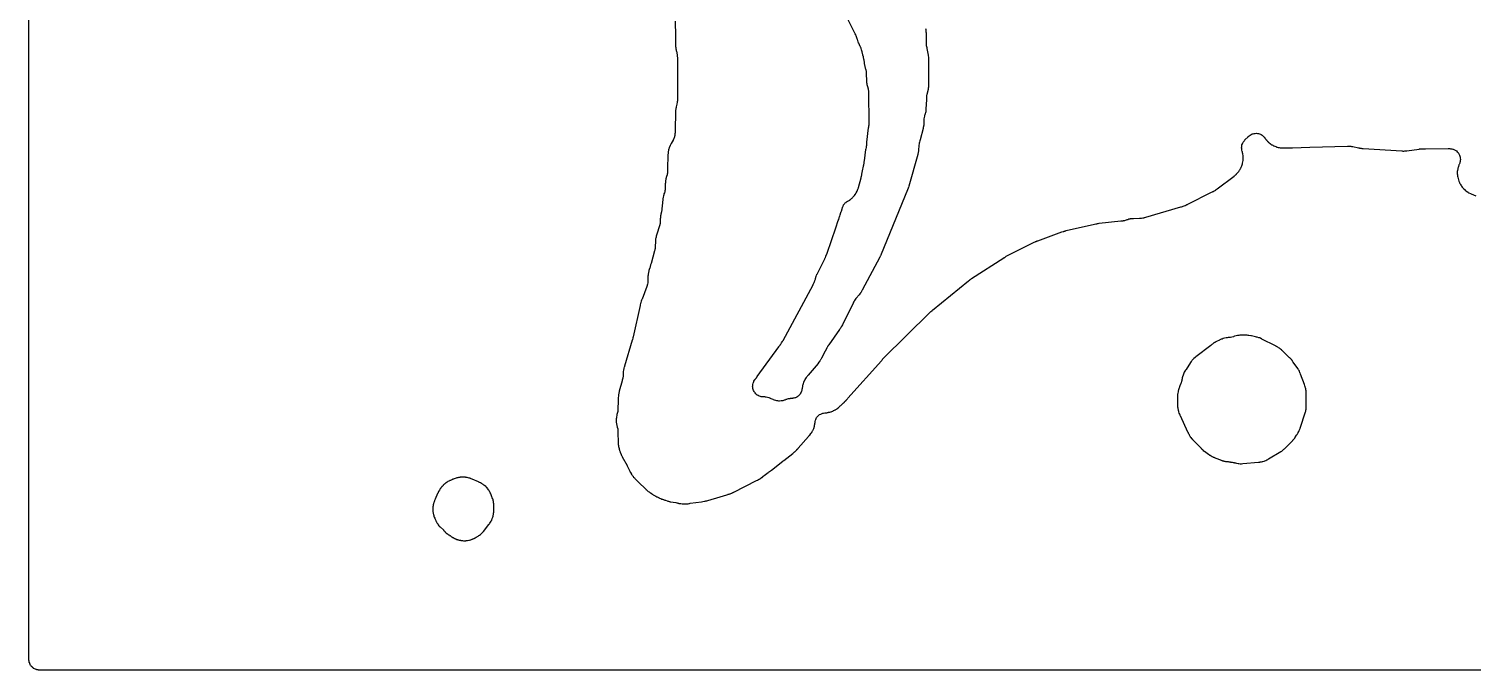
# Model space of a CAD drawing. Header units: millimetres. Extents: x 0 to 300, y 0 to 300.
# Drawn here: x -0.1 to 162.6, y -0.1 to 72.2 of the extents above; entities that cross this region are included whole.
import ezdxf

# ---------------------------------------------------------------- set-up
doc = ezdxf.new("R2010")
doc.units = ezdxf.units.MM
doc.layers.add('CUT', color=7, linetype='CONTINUOUS')

msp = doc.modelspace()

# ---------------------------------------------------------------- linework, layer by layer
at = {"layer": 'CUT'}
for points in [[(298.85, -0.08), (1.15, -0.08), (1.14, -0.08), (1.01, -0.07), (0.99, -0.07), (0.97, -0.06), (0.91, -0.05), (0.89, -0.05), (0.88, -0.05), (0.83, -0.04), (0.8, -0.03), (0.79, -0.03), (0.78, -0.02), (0.67, 0.02), (0.56, 0.07), (0.54, 0.08), (0.46, 0.12), (0.46, 0.13), (0.41, 0.17), (0.39, 0.18), (0.37, 0.19), (0.36, 0.2), (0.33, 0.23), (0.28, 0.28), (0.23, 0.33), (0.2, 0.36), (0.19, 0.37), (0.18, 0.39), (0.17, 0.41), (0.13, 0.46), (0.12, 0.46), (0.08, 0.54), (0.07, 0.56), (0.02, 0.67), (-0.02, 0.78), (-0.03, 0.79), (-0.03, 0.8), (-0.04, 0.83), (-0.05, 0.88), (-0.05, 0.89), (-0.05, 0.91), (-0.06, 0.97), (-0.07, 0.99), (-0.07, 1.01), (-0.08, 1.14), (-0.08, 1.15), (-0.08, 298.84)], [(101, 72.25), (101.03, 72.12), (101.02, 72.13), (101.03, 72), (101.03, 71.99), (101.04, 71.84), (101.05, 71.8), (101.05, 71.74), (101.08, 70.64), (101.08, 70.44), (101.08, 70.34), (101.1, 70.23), (101.13, 70.09), (101.13, 70.06), (101.13, 70.04), (101.14, 69.98), (101.28, 69.24), (101.28, 69.22), (101.29, 69.17), (101.32, 69.03), (101.32, 68.96), (101.33, 68.88), (101.34, 68.71), (101.34, 68.7), (101.33, 65.97), (101.33, 65.92), (101.32, 65.84), (101.32, 65.81), (101.31, 65.66), (101.31, 65.65), (101.31, 65.6), (101.3, 65.55), (101.29, 65.49), (101.28, 65.44), (101.27, 65.4), (101.27, 65.38), (101.14, 64.8), (101.13, 64.78), (101.11, 64.68), (101.1, 64.56), (101.09, 64.44), (101.09, 64.2), (101.04, 63.18), (101.04, 63.14), (101.03, 63.07), (101.03, 63.01), (101.02, 62.93), (101.02, 62.92), (101.01, 62.84), (100.99, 62.75), (100.96, 62.67), (100.95, 62.65), (100.93, 62.59), (100.92, 62.56), (100.91, 62.51), (100.89, 62.44), (100.87, 62.38), (100.83, 62.21), (100.81, 62.08), (100.8, 61.94), (100.8, 61.87), (100.78, 61.55), (100.78, 61.48), (100.78, 61.41), (100.78, 61.33), (100.77, 61.31), (100.76, 61.19), (100.75, 61.16), (100.74, 61.13), (100.74, 61.11), (100.72, 60.99), (100.37, 59.69), (100.34, 59.57), (100.3, 59.45), (100.28, 59.34), (100.27, 59.28), (100.26, 59.25), (100.24, 59.11), (100.24, 59.06), (100.23, 58.96), (100.22, 58.9), (100.21, 58.69), (100.21, 58.66), (100.21, 58.63), (100.2, 58.54), (100.2, 58.48), (100.2, 58.47), (100.2, 58.46), (100.2, 58.45), (100.2, 58.44), (100.17, 58.28), (100.17, 58.27), (100.16, 58.21), (100.14, 58.13), (100.14, 58.11), (100.14, 58.1), (100.13, 58.08), (100.12, 58.04), (99.11, 54.48), (99.1, 54.46), (99.06, 54.34), (99.06, 54.33), (99.05, 54.3), (99.02, 54.23), (99.01, 54.21), (99, 54.19), (98.98, 54.15), (98.96, 54.1), (98.95, 54.07), (98.94, 54.06), (95.99, 46.8), (95.95, 46.7), (95.94, 46.69), (95.94, 46.68), (95.91, 46.63), (95.89, 46.6), (95.86, 46.55), (95.83, 46.49), (93.85, 42.75), (93.82, 42.69), (93.8, 42.67), (93.79, 42.65), (93.76, 42.6), (93.72, 42.52), (93.71, 42.5), (93.69, 42.46), (93.68, 42.45), (93.66, 42.43), (93.64, 42.4), (93.62, 42.38), (93.58, 42.34), (93.51, 42.24), (93.5, 42.22), (93.19, 41.85), (93.15, 41.8), (93, 41.6), (92.93, 41.5), (92.87, 41.4), (92.82, 41.3), (91.62, 38.83), (91.57, 38.75), (91.54, 38.69), (91.52, 38.66), (91.51, 38.65), (91.5, 38.63), (91.48, 38.6), (91.44, 38.53), (91.44, 38.52), (91.42, 38.5), (91.41, 38.48), (91.37, 38.43), (91.36, 38.42), (91.32, 38.36), (91.3, 38.33), (90.08, 36.58), (90.03, 36.51), (90, 36.47), (90, 36.46), (89.95, 36.39), (89.94, 36.37), (89.9, 36.3), (89.88, 36.27), (89.85, 36.22), (89.85, 36.21), (89.84, 36.19), (89.82, 36.17), (89.81, 36.14), (89.79, 36.11), (89.78, 36.08), (89.77, 36.07), (89.77, 36.06), (89.76, 36.05), (89.76, 36.04), (89.76, 36.03), (89.75, 36.02), (89.74, 36.01), (89.74, 36), (89.72, 35.96), (89.71, 35.94), (89.7, 35.93), (89.69, 35.91), (89.68, 35.89), (89.25, 35.07), (89.22, 35.01), (89.18, 34.92), (89.16, 34.88), (89.13, 34.83), (89.12, 34.82), (89.12, 34.81), (89.09, 34.77), (89.06, 34.74), (89.05, 34.71), (89.04, 34.7), (89.04, 34.69), (89.03, 34.68), (89.02, 34.66), (89, 34.64), (88.99, 34.63), (88.98, 34.62), (88.9, 34.53), (88.87, 34.5), (87.77, 33.18), (87.74, 33.15), (87.73, 33.14), (87.72, 33.13), (87.68, 33.08), (87.63, 33.02), (87.59, 32.96), (87.54, 32.9), (87.46, 32.78), (87.44, 32.74), (87.43, 32.73), (87.42, 32.71), (87.41, 32.7), (87.39, 32.65), (87.37, 32.62), (87.37, 32.61), (87.36, 32.6), (87.35, 32.59), (87.31, 32.51), (87.25, 32.37), (87.21, 32.24), (87.19, 32.2), (87.16, 32.09), (87.14, 32.01), (87.11, 31.9), (87.08, 31.7), (87.07, 31.66), (87.05, 31.55), (87.04, 31.51), (87.03, 31.44), (87.01, 31.35), (86.97, 31.26), (86.91, 31.15), (86.85, 31.04), (86.79, 30.96), (86.7, 30.87), (86.63, 30.8), (86.62, 30.79), (86.57, 30.76), (86.51, 30.72), (86.46, 30.69), (86.43, 30.67), (86.4, 30.66), (86.33, 30.63), (86.3, 30.62), (86.27, 30.61), (86.14, 30.58), (86.02, 30.56), (85.98, 30.55), (85.97, 30.55), (85.9, 30.55), (85.85, 30.54), (85.83, 30.54), (85.73, 30.53), (85.71, 30.52), (85.63, 30.51), (85.61, 30.51), (85.59, 30.51), (85.54, 30.5), (85.51, 30.49), (85.4, 30.47), (85.31, 30.43), (85.3, 30.43), (85.25, 30.41), (85.24, 30.41), (85.23, 30.41), (85.21, 30.4), (85.19, 30.39), (85.14, 30.37), (85.11, 30.36), (85.09, 30.34), (85.08, 30.34), (85.07, 30.34), (85.06, 30.34), (84.9, 30.29), (84.87, 30.28), (84.73, 30.26), (84.54, 30.25), (84.46, 30.25), (84.33, 30.26), (84.22, 30.27), (84.1, 30.3), (83.97, 30.34), (83.95, 30.35), (83.86, 30.38), (83.84, 30.39), (83.82, 30.41), (83.71, 30.47), (83.6, 30.51), (83.52, 30.54), (83.48, 30.56), (83.45, 30.57), (83.44, 30.57), (83.35, 30.61), (83.32, 30.62), (83.18, 30.66), (83.03, 30.69), (82.94, 30.7), (82.86, 30.71), (82.78, 30.72), (82.75, 30.72), (82.7, 30.73), (82.64, 30.73), (82.63, 30.73), (82.61, 30.73), (82.55, 30.73), (82.47, 30.74), (82.39, 30.76), (82.37, 30.77), (82.25, 30.81), (82.13, 30.87), (82.06, 30.9), (82.03, 30.92), (81.96, 30.97), (81.87, 31.06), (81.77, 31.16), (81.71, 31.24), (81.7, 31.25), (81.66, 31.33), (81.6, 31.44), (81.59, 31.45), (81.56, 31.55), (81.53, 31.66), (81.51, 31.8), (81.5, 31.9), (81.51, 32), (81.52, 32.12), (81.55, 32.25), (81.59, 32.36), (81.62, 32.45), (81.63, 32.46), (81.63, 32.47), (81.63, 32.48), (81.7, 32.59), (81.71, 32.62), (81.72, 32.63), (81.73, 32.64), (81.74, 32.65), (81.76, 32.67), (81.77, 32.69), (81.78, 32.7), (81.79, 32.71), (81.8, 32.72), (81.81, 32.73), (81.82, 32.75), (81.84, 32.77), (81.85, 32.78), (81.88, 32.81), (81.89, 32.82), (81.93, 32.87), (81.95, 32.9), (81.97, 32.94), (81.99, 32.96), (82, 32.97), (82.01, 32.98), (82.01, 32.99), (82.03, 33.02), (84.45, 36.37), (84.46, 36.39), (84.47, 36.4), (84.49, 36.42), (84.5, 36.44), (84.51, 36.45), (84.52, 36.46), (84.59, 36.54), (84.64, 36.62), (84.66, 36.65), (84.66, 36.66), (84.68, 36.68), (84.76, 36.8), (84.83, 36.93), (84.83, 36.94), (84.85, 36.96), (84.85, 36.97), (84.87, 36.99), (84.93, 37.09), (88.31, 43.35), (88.32, 43.37), (88.32, 43.38), (88.33, 43.39), (88.33, 43.4), (88.34, 43.41), (88.34, 43.42), (88.35, 43.43), (88.35, 43.44), (88.35, 43.45), (88.36, 43.46), (88.37, 43.48), (88.4, 43.54), (88.41, 43.56), (88.42, 43.57), (88.43, 43.59), (88.43, 43.6), (88.43, 43.61), (88.47, 43.7), (88.48, 43.72), (88.49, 43.73), (88.49, 43.74), (88.52, 43.81), (88.53, 43.85), (88.55, 43.92), (88.57, 43.99), (88.58, 44.02), (88.59, 44.05), (88.59, 44.06), (88.6, 44.11), (88.61, 44.14), (88.61, 44.15), (88.61, 44.16), (88.61, 44.17), (88.62, 44.18), (88.64, 44.25), (88.65, 44.27), (88.65, 44.29), (88.7, 44.43), (88.7, 44.44), (88.71, 44.46), (88.73, 44.51), (88.74, 44.52), (88.75, 44.54), (88.76, 44.55), (89.64, 46.27), (89.65, 46.31), (89.69, 46.4), (89.7, 46.42), (89.7, 46.43), (89.7, 46.44), (89.71, 46.47), (89.75, 46.56), (89.77, 46.6), (89.77, 46.61), (89.78, 46.63), (89.79, 46.64), (89.79, 46.65), (89.89, 46.93), (90.88, 49.78), (91.16, 50.6), (91.2, 50.72), (91.31, 51.04), (91.33, 51.1), (91.37, 51.25), (91.38, 51.29), (91.39, 51.33), (91.4, 51.36), (91.4, 51.37), (91.41, 51.38), (91.41, 51.39), (91.49, 51.61), (91.51, 51.66), (91.52, 51.68), (91.53, 51.71), (91.54, 51.72), (91.54, 51.74), (91.56, 51.79), (91.57, 51.84), (91.57, 51.85), (91.58, 51.88), (91.58, 51.89), (91.58, 51.9), (91.59, 51.91), (91.6, 51.95), (91.62, 52.05), (91.62, 52.06), (91.63, 52.1), (91.65, 52.14), (91.69, 52.23), (91.71, 52.27), (91.74, 52.33), (91.76, 52.36), (91.79, 52.41), (91.82, 52.44), (91.86, 52.49), (91.91, 52.54), (91.95, 52.58), (92, 52.63), (92.03, 52.65), (92.04, 52.66), (92.1, 52.7), (92.13, 52.72), (92.16, 52.74), (92.2, 52.77), (92.22, 52.78), (92.24, 52.79), (92.25, 52.8), (92.3, 52.82), (92.31, 52.82), (92.32, 52.83), (92.37, 52.87), (92.41, 52.89), (92.42, 52.9), (92.43, 52.91), (92.44, 52.91), (92.45, 52.92), (92.47, 52.93), (92.48, 52.94), (92.5, 52.96), (92.52, 52.97), (92.53, 52.98), (92.54, 52.98), (92.56, 53), (92.59, 53.03), (92.61, 53.04), (92.65, 53.08), (92.66, 53.09), (92.68, 53.11), (92.74, 53.15), (92.81, 53.22), (92.88, 53.3), (92.98, 53.42), (93.06, 53.53), (93.08, 53.57), (93.09, 53.59), (93.1, 53.6), (93.12, 53.63), (93.13, 53.64), (93.13, 53.65), (93.15, 53.68), (93.15, 53.69), (93.18, 53.74), (93.2, 53.77), (93.21, 53.78), (93.29, 53.92), (93.33, 54.01), (93.37, 54.12), (93.42, 54.27), (93.44, 54.34), (93.73, 55.41), (93.74, 55.47), (93.75, 55.51), (93.75, 55.53), (93.76, 55.56), (93.77, 55.59), (93.77, 55.6), (93.77, 55.61), (93.78, 55.62), (93.79, 55.65), (93.8, 55.7), (93.8, 55.71), (93.82, 55.82), (93.87, 56.21), (93.87, 56.22), (93.99, 56.74), (94, 56.78), (94.01, 56.81), (94.01, 56.82), (94.02, 56.84), (94.02, 56.85), (94.03, 56.89), (94.04, 56.92), (94.04, 56.95), (94.06, 57.03), (94.07, 57.14), (94.08, 57.2), (94.09, 57.24), (94.11, 57.34), (94.27, 58.62), (94.27, 58.63), (94.27, 58.65), (94.28, 58.67), (94.28, 58.69), (94.32, 58.84), (94.32, 58.85), (94.33, 58.91), (94.34, 58.95), (94.35, 58.99), (94.35, 59), (94.35, 59.01), (94.35, 59.02), (94.35, 59.03), (94.36, 59.05), (94.36, 59.14), (94.36, 59.15), (94.36, 59.23), (94.36, 59.37), (94.37, 59.39), (94.37, 59.4), (94.37, 59.42), (94.58, 61.04), (94.58, 61.06), (94.59, 61.16), (94.6, 61.2), (94.6, 61.24), (94.6, 61.25), (94.6, 61.26), (94.6, 61.28), (94.61, 61.33), (94.62, 61.36), (94.62, 61.46), (94.62, 61.47), (94.62, 61.5), (94.62, 61.54), (94.62, 61.56), (94.62, 61.68), (94.62, 61.69), (94.62, 61.75), (94.61, 64.84), (94.61, 64.9), (94.61, 64.91), (94.61, 65.01), (94.61, 65.05), (94.6, 65.12), (94.6, 65.18), (94.59, 65.23), (94.59, 65.24), (94.58, 65.31), (94.57, 65.34), (94.57, 65.38), (94.56, 65.4), (94.55, 65.42), (94.55, 65.45), (94.54, 65.47), (94.54, 65.49), (94.53, 65.52), (94.52, 65.54), (94.52, 65.56), (94.51, 65.59), (94.49, 65.64), (94.49, 65.65), (94.49, 65.66), (94.48, 65.67), (94.48, 65.69), (94.47, 65.71), (94.47, 65.72), (94.46, 65.74), (94.45, 65.75), (94.45, 65.76), (94.45, 65.77), (94.43, 65.83), (94.43, 65.84), (94.43, 65.85), (94.42, 65.86), (94.42, 65.87), (94.41, 65.91), (94.41, 65.92), (94.41, 65.93), (94.41, 65.94), (94.4, 66), (94.39, 66.13), (94.38, 66.22), (94.38, 66.28), (94.38, 66.34), (94.34, 67.14), (94.34, 67.16), (94.33, 67.28), (94.32, 67.4), (94.28, 67.6), (94.27, 67.63), (94.12, 68.31), (94.12, 68.35), (94.12, 68.36), (94.11, 68.47), (94.11, 68.48), (94.09, 68.58), (94.07, 68.69), (94.05, 68.79), (94, 68.98), (93.98, 69.05), (93.91, 69.25), (93.91, 69.26), (93.91, 69.27), (93.83, 69.62), (93.83, 69.63), (93.78, 69.85), (93.74, 69.98), (93.73, 70), (93.73, 70.02), (93.72, 70.03), (93.68, 70.12), (93.66, 70.16), (93.65, 70.19), (93.64, 70.21), (93.63, 70.23), (93.46, 70.59), (93.46, 70.6), (93.45, 70.61), (93.31, 71.03), (93.3, 71.04), (93.3, 71.06), (93.28, 71.1), (93.27, 71.13), (93.26, 71.17), (93.25, 71.2), (93.22, 71.3), (93.18, 71.41), (93.13, 71.51), (93.12, 71.52), (93.12, 71.53), (93.07, 71.65), (91.78, 74.2)], [(72.77, 73.08), (72.79, 71.37), (72.8, 70.67), (72.8, 70.6), (72.8, 70.54), (72.8, 70.53), (72.8, 70.48), (72.8, 70.47), (72.8, 70.37), (72.81, 70.34), (72.81, 70.31), (72.81, 70.28), (72.82, 70.26), (72.82, 70.25), (72.82, 70.24), (72.82, 70.19), (72.83, 70.16), (72.83, 70.1), (72.84, 70.04), (72.85, 69.97), (72.86, 69.95), (72.88, 69.84), (72.89, 69.81), (72.89, 69.78), (72.9, 69.71), (72.91, 69.69), (72.98, 69.27), (73, 69.18), (73, 69.17), (73, 69.15), (73.01, 69.11), (73.02, 69.03), (73.03, 69), (73.04, 68.94), (73.04, 68.92), (73.04, 68.91), (73.04, 68.89), (73.04, 68.8), (73.04, 68.79), (73.05, 68.11), (73.05, 67.99), (73.05, 67.82), (73.05, 67.56), (73.04, 65.67), (73.04, 64.79), (73.04, 64.42), (73.04, 64.31), (73.04, 64.27), (73.04, 64.26), (73.03, 64.14), (73.02, 64.09), (73.01, 63.97), (73.01, 63.93), (72.97, 63.73), (72.89, 63.41), (72.87, 63.31), (72.86, 63.28), (72.85, 63.22), (72.83, 63.11), (72.82, 63.03), (72.81, 62.95), (72.8, 62.8), (72.8, 62.77), (72.8, 62.67), (72.8, 62.62), (72.77, 61.01), (72.76, 60.58), (72.76, 60.56), (72.76, 60.54), (72.76, 60.53), (72.76, 60.52), (72.76, 60.51), (72.76, 60.5), (72.76, 60.49), (72.75, 60.39), (72.75, 60.37), (72.75, 60.35), (72.75, 60.33), (72.74, 60.27), (72.73, 60.24), (72.73, 60.23), (72.73, 60.22), (72.73, 60.21), (72.72, 60.2), (72.72, 60.19), (72.72, 60.18), (72.72, 60.16), (72.7, 60.11), (72.69, 60.06), (72.69, 60.05), (72.69, 60.04), (72.69, 60.03), (72.69, 60.02), (72.68, 60.01), (72.68, 60), (72.67, 59.98), (72.67, 59.97), (72.67, 59.96), (72.66, 59.93), (72.64, 59.89), (72.64, 59.88), (72.63, 59.87), (72.63, 59.86), (72.6, 59.78), (72.58, 59.74), (72.57, 59.73), (72.55, 59.69), (72.54, 59.66), (72.32, 59.28), (72.31, 59.27), (72.3, 59.25), (72.3, 59.24), (72.29, 59.22), (72.28, 59.21), (72.21, 59.07), (72.2, 59.04), (72.19, 59.01), (72.18, 58.99), (72.18, 58.98), (72.17, 58.96), (72.16, 58.95), (72.15, 58.94), (72.14, 58.91), (72.13, 58.89), (72.13, 58.88), (72.13, 58.87), (72.12, 58.86), (72.11, 58.82), (72.1, 58.78), (72.09, 58.76), (72.09, 58.75), (72.09, 58.74), (72.06, 58.67), (72.03, 58.57), (72.01, 58.46), (71.99, 58.37), (71.98, 58.29), (71.98, 58.28), (71.98, 58.26), (71.98, 58.25), (71.97, 58.17), (71.97, 58.13), (71.96, 58.06), (71.96, 58.01), (71.92, 56.42), (71.92, 56.3), (71.92, 56.29), (71.92, 56.27), (71.92, 56.24), (71.92, 56.22), (71.92, 56.21), (71.91, 56.18), (71.9, 56.03), (71.9, 56.02), (71.9, 56.01), (71.9, 55.98), (71.9, 55.96), (71.9, 55.95), (71.89, 55.91), (71.89, 55.9), (71.88, 55.86), (71.88, 55.85), (71.87, 55.84), (71.87, 55.82), (71.87, 55.81), (71.86, 55.76), (71.86, 55.75), (71.85, 55.74), (71.85, 55.73), (71.84, 55.71), (71.84, 55.7), (71.82, 55.65), (71.81, 55.62), (71.81, 55.61), (71.81, 55.6), (71.81, 55.59), (71.8, 55.58), (71.79, 55.55), (71.78, 55.54), (71.76, 55.48), (71.75, 55.45), (71.74, 55.39), (71.72, 55.33), (71.71, 55.24), (71.7, 55.2), (71.69, 55.12), (71.69, 55.09), (71.69, 55.07), (71.69, 55.06), (71.69, 55.03), (71.68, 54.96), (71.68, 54.9), (71.68, 54.88), (71.67, 54.83), (71.66, 54.78), (71.66, 54.68), (71.66, 54.66), (71.65, 54.34), (71.65, 54.31), (71.65, 54.3), (71.65, 54.27), (71.65, 54.24), (71.64, 54.2), (71.64, 54.19), (71.63, 54.04), (71.62, 53.97), (71.61, 53.94), (71.59, 53.83), (71.56, 53.73), (71.51, 53.61), (71.48, 53.51), (71.44, 53.37), (71.41, 53.24), (71.38, 53.06), (71.37, 52.99), (71.22, 51.56), (71.22, 51.54), (71.21, 51.52), (71.19, 51.45), (71.16, 51.33), (71.14, 51.24), (71.12, 51.14), (71.1, 50.93), (71.1, 50.92), (71.1, 50.91), (71.09, 50.81), (71.09, 50.77), (71.09, 50.74), (71.07, 50.47), (71.07, 50.4), (71.07, 50.37), (71.07, 50.31), (71.06, 50.27), (71.06, 50.25), (71.06, 50.24), (71.06, 50.22), (71.05, 50.18), (71.05, 50.16), (71.04, 50.14), (71.04, 50.13), (71.03, 50.1), (71.03, 50.09), (71.03, 50.08), (71.02, 50.03), (71.02, 50.01), (71.01, 50), (70.69, 49.06), (70.67, 48.97), (70.65, 48.92), (70.65, 48.91), (70.64, 48.88), (70.61, 48.75), (70.61, 48.74), (70.59, 48.63), (70.58, 48.61), (70.57, 48.52), (70.56, 48.49), (70.56, 48.47), (70.56, 48.46), (70.56, 48.45), (70.55, 48.42), (70.55, 48.36), (70.55, 48.31), (70.55, 48.29), (70.55, 48.25), (70.53, 47.69), (70.51, 47.48), (70.51, 47.45), (70.5, 47.42), (70.49, 47.36), (70.49, 47.35), (70.48, 47.34), (70.48, 47.31), (70.47, 47.26), (70.45, 47.2), (70.05, 45.76), (70, 45.6), (69.9, 45.25), (69.88, 45.19), (69.84, 45.08), (69.81, 44.97), (69.79, 44.85), (69.77, 44.78), (69.76, 44.72), (69.75, 44.68), (69.75, 44.67), (69.73, 44.59), (69.71, 44.44), (69.7, 44.34), (69.67, 43.76), (69.67, 43.7), (69.67, 43.65), (69.67, 43.59), (69.64, 43.44), (69.61, 43.31), (69.6, 43.29), (69.56, 43.16), (69.04, 41.75), (69.02, 41.71), (69.01, 41.69), (68.99, 41.63), (68.94, 41.53), (68.93, 41.5), (68.9, 41.38), (68.9, 41.35), (68.89, 41.32), (68.87, 41.25), (68.83, 41.09), (68.82, 41.04), (68.04, 37.51), (68.04, 37.5), (68, 37.38), (67.95, 37.16), (67.94, 37.14), (67.94, 37.13), (67.06, 34.2), (67.04, 34.11), (67.03, 34.1), (66.99, 33.96), (66.99, 33.93), (66.94, 33.74), (66.92, 33.6), (66.91, 33.46), (66.91, 33.45), (66.9, 33.19), (66.9, 33.15), (66.9, 33.11), (66.89, 32.99), (66.89, 32.97), (66.88, 32.91), (66.88, 32.9), (66.88, 32.89), (66.87, 32.87), (66.87, 32.85), (66.87, 32.84), (66.87, 32.83), (66.86, 32.79), (66.86, 32.78), (66.85, 32.77), (66.84, 32.73), (66.83, 32.7), (66.83, 32.68), (66.81, 32.63), (66.81, 32.61), (66.79, 32.55), (66.47, 31.36), (66.46, 31.34), (66.45, 31.27), (66.44, 31.24), (66.43, 31.17), (66.42, 31.14), (66.42, 31.13), (66.42, 31.12), (66.42, 31.11), (66.41, 31.07), (66.4, 31), (66.39, 30.94), (66.39, 30.92), (66.37, 30.81), (66.36, 30.66), (66.36, 30.58), (66.36, 30.56), (66.36, 30.51), (66.36, 30.46), (66.36, 30.4), (66.35, 30.36), (66.35, 30.32), (66.32, 29.29), (66.32, 29.25), (66.32, 29.24), (66.32, 29.21), (66.31, 29.11), (66.31, 29.09), (66.31, 29.08), (66.28, 28.97), (66.24, 28.86), (66.21, 28.74), (66.2, 28.63), (66.2, 28.62), (66.17, 28.48), (66.14, 28.35), (66.13, 28.24), (66.13, 28.22), (66.12, 28.09), (66.12, 28), (66.12, 27.99), (66.13, 27.84), (66.15, 27.75), (66.15, 27.74), (66.16, 27.7), (66.17, 27.66), (66.18, 27.57), (66.2, 27.48), (66.24, 27.32), (66.29, 27.11), (66.29, 27.09), (66.3, 26.99), (66.31, 26.92), (66.31, 26.85), (66.31, 26.83), (66.31, 26.79), (66.35, 25.5), (66.35, 25.47), (66.36, 25.32), (66.37, 25.28), (66.37, 25.26), (66.39, 25.12), (66.41, 25), (66.44, 24.89), (66.45, 24.86), (66.46, 24.85), (66.47, 24.8), (66.48, 24.76), (66.49, 24.74), (66.49, 24.72), (66.51, 24.67), (66.53, 24.62), (66.54, 24.6), (66.54, 24.59), (66.56, 24.54), (66.57, 24.48), (66.61, 24.38), (66.61, 24.37), (66.63, 24.34), (66.64, 24.31), (66.65, 24.29), (66.66, 24.27), (66.66, 24.26), (66.67, 24.25), (66.67, 24.24), (66.68, 24.23), (66.69, 24.2), (66.71, 24.16), (66.73, 24.11), (66.74, 24.09), (66.75, 24.07), (66.76, 24.06), (66.78, 24.02), (66.8, 23.98), (66.81, 23.96), (67.35, 22.98), (67.36, 22.96), (67.37, 22.95), (67.39, 22.89), (67.61, 22.41), (67.65, 22.33), (67.7, 22.24), (67.73, 22.18), (67.83, 22.02), (67.86, 21.99), (67.88, 21.95), (67.92, 21.9), (67.93, 21.89), (67.94, 21.88), (67.96, 21.86), (68, 21.8), (68, 21.79), (68.02, 21.77), (68.02, 21.76), (68.09, 21.67), (68.17, 21.58), (68.21, 21.55), (68.26, 21.48), (68.31, 21.43), (68.32, 21.42), (68.34, 21.4), (68.45, 21.31), (68.54, 21.23), (68.73, 21.05), (69.39, 20.4), (69.4, 20.38), (69.42, 20.36), (69.45, 20.33), (69.46, 20.32), (69.47, 20.31), (69.48, 20.3), (69.49, 20.29), (69.5, 20.28), (69.54, 20.24), (69.59, 20.2), (69.65, 20.14), (69.74, 20.07), (69.82, 20.01), (69.89, 19.97), (69.9, 19.96), (69.93, 19.94), (69.95, 19.93), (69.96, 19.92), (70.03, 19.88), (70.04, 19.88), (70.07, 19.86), (70.11, 19.83), (70.22, 19.74), (70.29, 19.69), (70.45, 19.59), (70.58, 19.52), (70.71, 19.46), (70.75, 19.44), (70.82, 19.41), (70.87, 19.39), (70.9, 19.37), (70.98, 19.33), (71.02, 19.3), (71.15, 19.25), (71.28, 19.21), (71.29, 19.21), (71.33, 19.19), (71.36, 19.18), (71.42, 19.17), (71.44, 19.16), (71.53, 19.12), (71.6, 19.09), (71.66, 19.07), (71.67, 19.07), (71.85, 19), (71.95, 18.97), (72.02, 18.95), (72.08, 18.94), (72.13, 18.92), (72.17, 18.92), (72.2, 18.91), (72.22, 18.91), (72.23, 18.91), (72.24, 18.91), (72.26, 18.9), (72.85, 18.8), (72.97, 18.77), (72.98, 18.77), (73.06, 18.75), (73.07, 18.75), (73.1, 18.74), (73.15, 18.73), (73.17, 18.72), (73.28, 18.7), (73.31, 18.7), (73.35, 18.69), (73.39, 18.69), (73.57, 18.67), (73.7, 18.66), (74.03, 18.66), (74.14, 18.67), (74.25, 18.68), (74.36, 18.71), (74.39, 18.72), (74.45, 18.73), (75.73, 18.89), (75.87, 18.92), (75.9, 18.92), (76.07, 18.95), (76.1, 18.96), (76.14, 18.96), (76.23, 18.99), (76.25, 18.99), (76.29, 19.01), (76.3, 19.01), (76.31, 19.01), (76.34, 19.01), (76.46, 19.04), (77.83, 19.45), (78.61, 19.68), (78.69, 19.71), (78.76, 19.74), (78.77, 19.74), (78.82, 19.76), (78.83, 19.76), (78.84, 19.77), (78.85, 19.77), (78.86, 19.77), (78.92, 19.79), (78.93, 19.79), (78.98, 19.8), (79.04, 19.82), (79.14, 19.86), (79.21, 19.9), (79.22, 19.91), (79.24, 19.91), (79.24, 19.92), (79.26, 19.93), (79.29, 19.94), (79.3, 19.95), (79.31, 19.95), (79.34, 19.97), (79.36, 19.98), (79.37, 19.99), (81.95, 21.28), (82.06, 21.34), (82.08, 21.35), (82.11, 21.37), (82.15, 21.39), (82.17, 21.4), (82.18, 21.4), (82.23, 21.43), (82.28, 21.46), (82.29, 21.46), (82.33, 21.49), (82.39, 21.52), (82.41, 21.54), (82.44, 21.56), (82.45, 21.57), (82.47, 21.58), (82.48, 21.59), (82.51, 21.62), (82.52, 21.63), (82.55, 21.65), (82.56, 21.65), (82.6, 21.69), (82.61, 21.7), (82.62, 21.71), (82.65, 21.73), (82.67, 21.75), (82.69, 21.77), (82.7, 21.78), (82.72, 21.79), (82.74, 21.81), (82.75, 21.82), (82.76, 21.83), (82.79, 21.86), (83.24, 22.19), (83.25, 22.2), (83.26, 22.2), (83.29, 22.22), (83.36, 22.28), (83.38, 22.29), (83.4, 22.3), (83.41, 22.31), (83.43, 22.32), (83.48, 22.36), (83.5, 22.38), (83.53, 22.4), (83.54, 22.4), (83.62, 22.46), (84.89, 23.47), (84.94, 23.51), (84.95, 23.52), (85, 23.56), (86.02, 24.34), (86.08, 24.39), (86.11, 24.42), (86.15, 24.46), (86.2, 24.5), (86.21, 24.51), (86.22, 24.52), (86.23, 24.53), (86.24, 24.53), (86.25, 24.54), (86.27, 24.56), (86.3, 24.58), (86.36, 24.64), (86.37, 24.65), (86.42, 24.69), (86.49, 24.77), (86.5, 24.78), (86.55, 24.84), (86.57, 24.86), (86.59, 24.88), (86.62, 24.92), (86.64, 24.94), (87.8, 26.27), (87.84, 26.31), (87.89, 26.36), (87.94, 26.41), (88.08, 26.59), (88.13, 26.66), (88.15, 26.69), (88.15, 26.7), (88.17, 26.72), (88.23, 26.83), (88.25, 26.88), (88.29, 26.95), (88.32, 27.01), (88.39, 27.17), (88.43, 27.28), (88.43, 27.3), (88.44, 27.33), (88.46, 27.4), (88.47, 27.45), (88.47, 27.46), (88.48, 27.53), (88.51, 27.65), (88.52, 27.66), (88.53, 27.71), (88.54, 27.82), (88.56, 27.95), (88.59, 28.08), (88.62, 28.19), (88.65, 28.28), (88.65, 28.29), (88.71, 28.39), (88.76, 28.46), (88.77, 28.47), (88.77, 28.48), (88.78, 28.49), (88.87, 28.58), (88.96, 28.66), (89.05, 28.73), (89.17, 28.79), (89.26, 28.83), (89.4, 28.87), (89.5, 28.9), (89.64, 28.91), (89.69, 28.92), (89.77, 28.93), (89.88, 28.94), (89.94, 28.96), (89.99, 28.97), (90, 28.97), (90.06, 28.99), (90.1, 29), (90.12, 29), (90.14, 29), (90.16, 29.01), (90.17, 29.01), (90.19, 29.01), (90.21, 29.01), (90.31, 29.04), (90.32, 29.04), (90.34, 29.05), (90.42, 29.07), (90.53, 29.12), (90.63, 29.17), (90.67, 29.19), (90.81, 29.27), (90.83, 29.28), (90.85, 29.29), (90.87, 29.3), (90.89, 29.31), (90.96, 29.35), (90.99, 29.37), (91, 29.37), (91.1, 29.45), (91.14, 29.49), (91.18, 29.52), (91.2, 29.53), (91.27, 29.6), (91.38, 29.71), (91.43, 29.75), (91.55, 29.86), (91.57, 29.87), (91.59, 29.89), (91.68, 29.96), (91.76, 30.04), (91.77, 30.05), (91.78, 30.06), (91.82, 30.1), (91.84, 30.13), (91.86, 30.15), (91.89, 30.18), (91.9, 30.19), (91.95, 30.23), (91.95, 30.24), (91.98, 30.27), (91.99, 30.28), (92.03, 30.32), (92.03, 30.33), (92.05, 30.35), (92.1, 30.4), (92.11, 30.41), (92.11, 30.42), (92.12, 30.42), (92.19, 30.5), (92.25, 30.57), (96.01, 34.79), (96.06, 34.84), (96.1, 34.89), (96.14, 34.94), (96.15, 34.96), (96.23, 35.05), (101.48, 40.24), (101.5, 40.26), (101.59, 40.33), (101.61, 40.35), (101.62, 40.36), (101.65, 40.39), (101.67, 40.4), (101.69, 40.42), (101.7, 40.43), (101.72, 40.44), (101.78, 40.49), (105.82, 43.8), (105.94, 43.88), (105.97, 43.91), (105.98, 43.91), (106.02, 43.94), (106.05, 43.96), (106.07, 43.97), (106.09, 43.99), (106.1, 43.99), (106.15, 44.03), (106.19, 44.06), (109.8, 46.4), (109.84, 46.42), (109.91, 46.45), (110.01, 46.52), (110.09, 46.58), (110.17, 46.62), (113.25, 48.16), (113.36, 48.21), (113.39, 48.23), (113.44, 48.25), (113.45, 48.25), (113.46, 48.26), (113.47, 48.26), (113.48, 48.26), (113.49, 48.27), (113.54, 48.29), (113.57, 48.3), (113.58, 48.3), (113.63, 48.33), (116.35, 49.32), (116.35, 49.31), (116.5, 49.36), (116.53, 49.37), (116.57, 49.38), (116.62, 49.4), (116.67, 49.41), (116.71, 49.42), (116.73, 49.43), (116.78, 49.45), (116.79, 49.45), (116.84, 49.46), (120.05, 50.2), (120.2, 50.22), (120.25, 50.23), (120.29, 50.24), (120.3, 50.24), (120.31, 50.24), (120.37, 50.26), (120.39, 50.26), (120.42, 50.27), (120.45, 50.27), (120.56, 50.29), (123, 50.56), (123.04, 50.56), (123.06, 50.56), (123.13, 50.57), (123.17, 50.57), (123.28, 50.58), (123.31, 50.59), (123.34, 50.59), (123.39, 50.6), (123.44, 50.62), (123.52, 50.64), (123.63, 50.67), (123.73, 50.71), (123.78, 50.73), (123.91, 50.78), (124.04, 50.8), (124.06, 50.81), (124.1, 50.82), (124.13, 50.82), (124.15, 50.83), (124.17, 50.83), (124.2, 50.83), (124.35, 50.84), (124.39, 50.84), (124.42, 50.84), (125.1, 50.86), (125.11, 50.86), (125.23, 50.87), (125.35, 50.88), (125.47, 50.9), (125.59, 50.92), (125.67, 50.94), (125.71, 50.94), (125.81, 50.97), (129.75, 52.13), (129.86, 52.16), (129.95, 52.19), (129.96, 52.19), (129.97, 52.2), (130.02, 52.22), (130.15, 52.26), (130.24, 52.29), (130.28, 52.31), (130.33, 52.33), (130.35, 52.34), (130.42, 52.37), (130.46, 52.39), (130.47, 52.4), (130.51, 52.42), (130.54, 52.43), (130.56, 52.44), (130.57, 52.45), (133.23, 53.8), (133.34, 53.85), (133.38, 53.87), (133.4, 53.88), (133.42, 53.89), (133.54, 53.95), (133.63, 54), (133.67, 54.02), (133.7, 54.04), (133.73, 54.07), (133.79, 54.11), (133.8, 54.12), (133.83, 54.14), (133.87, 54.17), (135.76, 55.6), (135.82, 55.66), (135.84, 55.67), (135.88, 55.71), (135.94, 55.75), (136.04, 55.84), (136.06, 55.86), (136.15, 55.96), (136.19, 56.01), (136.2, 56.02), (136.25, 56.1), (136.29, 56.14), (136.39, 56.27), (136.44, 56.35), (136.46, 56.38), (136.46, 56.39), (136.47, 56.4), (136.5, 56.46), (136.53, 56.51), (136.58, 56.61), (136.65, 56.78), (136.69, 56.89), (136.71, 56.99), (136.72, 57.01), (136.72, 57.05), (136.76, 57.2), (136.78, 57.35), (136.79, 57.44), (136.8, 57.57), (136.8, 57.79), (136.79, 57.94), (136.76, 58.08), (136.74, 58.15), (136.74, 58.18), (136.73, 58.2), (136.73, 58.21), (136.72, 58.24), (136.71, 58.33), (136.68, 58.4), (136.65, 58.53), (136.65, 58.55), (136.63, 58.69), (136.62, 58.79), (136.63, 58.92), (136.64, 59.03), (136.66, 59.12), (136.72, 59.26), (136.76, 59.36), (136.81, 59.44), (136.89, 59.56), (136.94, 59.62), (136.96, 59.64), (136.97, 59.65), (136.99, 59.67), (136.99, 59.68), (137.35, 60.05), (137.37, 60.06), (137.37, 60.07), (137.48, 60.16), (137.59, 60.24), (137.71, 60.31), (137.81, 60.36), (137.91, 60.39), (138.02, 60.42), (138.16, 60.43), (138.28, 60.44), (138.39, 60.43), (138.51, 60.41), (138.64, 60.37), (138.76, 60.33), (138.84, 60.29), (138.95, 60.21), (139.05, 60.13), (139.13, 60.05), (139.19, 59.98), (139.2, 59.96), (139.23, 59.91), (139.25, 59.88), (139.3, 59.81), (139.34, 59.76), (139.36, 59.73), (139.38, 59.71), (139.41, 59.68), (139.43, 59.66), (139.45, 59.64), (139.46, 59.62), (139.48, 59.6), (139.5, 59.57), (139.51, 59.56), (139.52, 59.55), (139.53, 59.54), (139.54, 59.53), (139.55, 59.52), (139.61, 59.47), (139.62, 59.45), (139.63, 59.44), (139.64, 59.44), (139.65, 59.43), (139.69, 59.39), (139.73, 59.35), (139.74, 59.35), (139.82, 59.29), (139.83, 59.28), (139.88, 59.24), (139.93, 59.2), (140.03, 59.14), (140.06, 59.13), (140.13, 59.09), (140.14, 59.08), (140.16, 59.07), (140.18, 59.06), (140.19, 59.05), (140.21, 59.04), (140.25, 59.02), (140.26, 59.02), (140.36, 58.98), (140.37, 58.97), (140.48, 58.93), (140.53, 58.91), (140.54, 58.91), (140.57, 58.9), (140.6, 58.88), (140.72, 58.85), (140.85, 58.82), (140.96, 58.8), (141.07, 58.79), (141.08, 58.79), (141.09, 58.79), (141.12, 58.79), (141.15, 58.78), (141.18, 58.78), (141.21, 58.78), (141.22, 58.78), (141.35, 58.78), (141.37, 58.78), (141.43, 58.78), (141.45, 58.78), (142.37, 58.81), (143.32, 58.83), (144.31, 58.86), (148.56, 58.99), (148.62, 58.99), (148.64, 58.99), (148.68, 58.99), (148.69, 58.99), (148.73, 58.99), (148.75, 58.99), (148.79, 58.99), (148.81, 58.99), (148.82, 58.99), (148.82, 58.98), (148.83, 58.98), (148.84, 58.98), (148.86, 58.98), (148.87, 58.98), (148.88, 58.97), (148.94, 58.97), (148.99, 58.96), (149.01, 58.96), (149.02, 58.96), (149.03, 58.96), (149.04, 58.95), (149.06, 58.95), (149.07, 58.94), (149.09, 58.94), (149.1, 58.94), (149.13, 58.93), (149.15, 58.93), (149.17, 58.93), (149.79, 58.8), (149.8, 58.8), (149.81, 58.79), (149.82, 58.79), (149.83, 58.79), (149.84, 58.79), (149.85, 58.78), (149.88, 58.78), (149.89, 58.78), (149.9, 58.78), (149.91, 58.77), (149.92, 58.77), (149.93, 58.77), (149.94, 58.77), (149.99, 58.76), (150.02, 58.75), (150.08, 58.74), (150.18, 58.72), (150.28, 58.72), (150.32, 58.72), (154.67, 58.44), (154.71, 58.44), (154.8, 58.43), (154.89, 58.43), (154.92, 58.43), (155.02, 58.44), (155.07, 58.44), (155.13, 58.44), (155.25, 58.45), (156.63, 58.66), (156.65, 58.67), (156.67, 58.67), (156.68, 58.67), (156.7, 58.67), (156.72, 58.67), (156.77, 58.68), (156.79, 58.68), (156.82, 58.68), (156.89, 58.69), (156.9, 58.69), (156.91, 58.69), (156.95, 58.69), (156.96, 58.69), (156.97, 58.69), (156.97, 58.7), (156.98, 58.7), (156.99, 58.7), (157.02, 58.7), (157.05, 58.7), (157.23, 58.7), (157.29, 58.7), (157.31, 58.7), (157.33, 58.7), (159.89, 58.71), (160.05, 58.71), (160.07, 58.71), (160.18, 58.7), (160.2, 58.7), (160.31, 58.68), (160.33, 58.68), (160.44, 58.65), (160.46, 58.65), (160.54, 58.62), (160.63, 58.57), (160.75, 58.51), (160.84, 58.44), (160.93, 58.35), (161.01, 58.27), (161.07, 58.18), (161.14, 58.06), (161.19, 57.96), (161.23, 57.84), (161.26, 57.73), (161.27, 57.63), (161.28, 57.49), (161.27, 57.38), (161.26, 57.27), (161.22, 57.14), (161.2, 57.06), (161.18, 57.01), (161.17, 56.99), (161.14, 56.92), (161.12, 56.87), (161.06, 56.71), (161.02, 56.58), (161, 56.5), (160.98, 56.42), (160.95, 56.25), (160.93, 56.14), (160.93, 56.04), (160.93, 55.96), (160.93, 55.86), (160.94, 55.74), (160.94, 55.73), (160.95, 55.62), (160.98, 55.48), (161.01, 55.34), (161.05, 55.19), (161.11, 55.02), (161.17, 54.88), (161.22, 54.78), (161.24, 54.74), (161.29, 54.65), (161.35, 54.55), (161.39, 54.49), (161.42, 54.46), (161.48, 54.38), (161.6, 54.24), (161.66, 54.17), (161.67, 54.16), (161.8, 54.05), (161.83, 54.03), (162, 53.89), (162.07, 53.84), (162.1, 53.82), (162.13, 53.8), (162.24, 53.74), (162.42, 53.65), (162.49, 53.62), (163.01, 53.4)]]:
    msp.add_lwpolyline(points, dxfattribs=at)
for points in [[(129.41, 29.49), (129.43, 29.36), (129.44, 29.36), (129.45, 29.31), (129.45, 29.27), (129.46, 29.24), (129.47, 29.2), (129.48, 29.15), (129.49, 29.14), (129.49, 29.13), (129.5, 29.09), (129.51, 29.05), (129.52, 29.03), (129.56, 28.9), (129.61, 28.78), (129.62, 28.76), (129.64, 28.72), (129.65, 28.7), (129.65, 28.69), (129.66, 28.67), (129.67, 28.66), (129.67, 28.65), (129.68, 28.63), (129.68, 28.61), (130.53, 26.79), (130.55, 26.75), (130.56, 26.72), (130.58, 26.69), (130.6, 26.64), (130.65, 26.56), (130.66, 26.56), (130.71, 26.44), (130.72, 26.43), (130.75, 26.37), (130.77, 26.32), (130.83, 26.22), (130.9, 26.13), (130.98, 26.04), (130.99, 26.03), (131.03, 25.99), (131.06, 25.96), (131.09, 25.93), (131.11, 25.91), (131.11, 25.9), (131.13, 25.88), (131.99, 25.01), (132.01, 24.98), (132.04, 24.95), (132.05, 24.93), (132.06, 24.92), (132.1, 24.88), (132.12, 24.87), (132.12, 24.86), (132.14, 24.84), (132.15, 24.83), (132.17, 24.82), (132.18, 24.81), (132.19, 24.79), (132.23, 24.76), (132.26, 24.73), (132.29, 24.71), (132.3, 24.69), (132.39, 24.62), (132.42, 24.6), (132.88, 24.26), (132.89, 24.26), (132.93, 24.23), (132.94, 24.23), (132.94, 24.22), (132.95, 24.21), (132.96, 24.21), (132.97, 24.2), (132.98, 24.19), (133.01, 24.17), (133.06, 24.15), (133.08, 24.14), (133.1, 24.13), (133.11, 24.12), (133.12, 24.11), (133.14, 24.1), (133.15, 24.09), (133.16, 24.09), (133.18, 24.07), (133.19, 24.06), (133.29, 24), (133.39, 23.95), (133.43, 23.94), (133.49, 23.91), (133.5, 23.91), (133.52, 23.9), (133.54, 23.89), (133.57, 23.88), (133.7, 23.82), (133.71, 23.82), (134.24, 23.62), (134.28, 23.6), (134.29, 23.6), (134.31, 23.59), (134.33, 23.58), (134.39, 23.56), (134.43, 23.55), (134.46, 23.54), (134.47, 23.54), (134.48, 23.53), (134.49, 23.53), (134.53, 23.52), (134.58, 23.51), (134.62, 23.49), (134.71, 23.47), (134.81, 23.45), (134.82, 23.45), (134.84, 23.45), (134.86, 23.44), (134.95, 23.43), (134.97, 23.43), (135.04, 23.42), (135.08, 23.42), (135.12, 23.42), (135.16, 23.41), (135.2, 23.41), (135.22, 23.41), (135.31, 23.39), (135.32, 23.39), (135.36, 23.39), (135.37, 23.38), (135.39, 23.38), (135.4, 23.38), (135.44, 23.37), (135.45, 23.37), (135.46, 23.37), (135.47, 23.37), (135.54, 23.36), (135.67, 23.34), (135.68, 23.34), (135.7, 23.33), (135.73, 23.32), (135.74, 23.32), (135.76, 23.32), (135.83, 23.3), (135.87, 23.29), (135.93, 23.27), (136.05, 23.24), (136.24, 23.21), (136.24, 23.22), (136.32, 23.2), (136.47, 23.19), (136.61, 23.19), (136.76, 23.2), (138.54, 23.36), (138.61, 23.37), (138.63, 23.37), (138.67, 23.38), (138.71, 23.39), (138.72, 23.39), (138.73, 23.39), (138.79, 23.4), (138.86, 23.41), (138.98, 23.44), (139.01, 23.45), (139.16, 23.49), (139.25, 23.52), (139.34, 23.56), (139.45, 23.61), (139.59, 23.68), (139.66, 23.73), (141.03, 24.56), (141.14, 24.62), (141.24, 24.68), (141.32, 24.75), (141.39, 24.81), (141.46, 24.87), (141.53, 24.94), (141.53, 24.95), (142.21, 25.63), (142.27, 25.69), (142.3, 25.72), (142.34, 25.76), (142.4, 25.83), (142.42, 25.85), (142.44, 25.87), (142.48, 25.92), (142.49, 25.94), (142.51, 25.97), (142.57, 26.04), (142.6, 26.08), (142.61, 26.1), (142.64, 26.14), (142.66, 26.17), (142.67, 26.19), (142.68, 26.2), (142.71, 26.26), (142.84, 26.44), (142.87, 26.48), (142.88, 26.49), (142.91, 26.54), (142.93, 26.57), (142.96, 26.63), (142.98, 26.66), (142.99, 26.68), (143, 26.69), (143.01, 26.72), (143.07, 26.82), (143.12, 26.92), (143.19, 27.08), (143.22, 27.17), (143.23, 27.22), (143.23, 27.23), (143.24, 27.26), (143.25, 27.3), (143.78, 28.91), (143.82, 29.02), (143.85, 29.13), (143.87, 29.23), (143.88, 29.33), (143.89, 29.43), (143.9, 29.48), (143.91, 29.65), (143.91, 29.72), (143.91, 31.01), (143.91, 31.08), (143.9, 31.25), (143.9, 31.29), (143.89, 31.4), (143.88, 31.4), (143.88, 31.42), (143.87, 31.53), (143.84, 31.64), (143.81, 31.74), (143.78, 31.83), (143.78, 31.85), (143.75, 31.98), (143.71, 32.1), (143.26, 33.3), (143.21, 33.42), (143.19, 33.45), (143.17, 33.48), (143.16, 33.53), (143.14, 33.58), (143.1, 33.68), (143.04, 33.78), (143.03, 33.79), (143, 33.84), (142.98, 33.87), (142.94, 33.94), (142.87, 34.04), (142.86, 34.06), (142.42, 34.65), (142.4, 34.69), (142.36, 34.75), (142.34, 34.79), (142.28, 34.87), (142.27, 34.88), (142.26, 34.9), (142.19, 34.97), (142.18, 34.98), (142.17, 34.99), (142.16, 35), (142.11, 35.05), (142.11, 35.06), (142.08, 35.08), (142.07, 35.1), (142.04, 35.12), (142.03, 35.13), (142.02, 35.13), (141.24, 35.9), (141.2, 35.93), (141.19, 35.94), (141.15, 35.98), (141.11, 36.01), (141.1, 36.02), (141, 36.1), (140.98, 36.12), (140.92, 36.17), (140.89, 36.2), (140.79, 36.27), (140.69, 36.33), (140.55, 36.4), (140.52, 36.42), (140.51, 36.43), (140.5, 36.43), (140.43, 36.46), (140.42, 36.47), (138.91, 37.24), (138.9, 37.25), (138.78, 37.31), (138.66, 37.36), (138.63, 37.37), (138.57, 37.39), (138.37, 37.44), (138.3, 37.47), (138.17, 37.51), (137.88, 37.58), (137.74, 37.6), (137.71, 37.6), (137.69, 37.6), (137.66, 37.61), (137.42, 37.65), (137.34, 37.66), (137.25, 37.67), (137.12, 37.68), (136.62, 37.68), (136.53, 37.68), (136.4, 37.67), (136.31, 37.66), (136.17, 37.64), (136, 37.6), (135.83, 37.55), (135.75, 37.52), (135.7, 37.5), (135.69, 37.5), (135.52, 37.46), (135.35, 37.43), (135.34, 37.43), (135.31, 37.42), (135.29, 37.42), (135.25, 37.42), (135.21, 37.41), (135.19, 37.41), (135.14, 37.41), (135.09, 37.41), (134.99, 37.39), (134.93, 37.38), (134.87, 37.37), (134.69, 37.33), (134.55, 37.29), (134.43, 37.24), (134.42, 37.24), (134.4, 37.24), (134.37, 37.23), (134.3, 37.21), (134.24, 37.18), (134.18, 37.15), (134.14, 37.13), (134.13, 37.13), (133.79, 36.96), (133.77, 36.95), (133.71, 36.92), (133.67, 36.9), (133.66, 36.89), (133.64, 36.88), (133.57, 36.84), (133.55, 36.83), (133.5, 36.8), (133.4, 36.73), (133.38, 36.72), (133.37, 36.71), (133.36, 36.7), (133.32, 36.67), (133.27, 36.63), (133.26, 36.62), (133.2, 36.57), (133.17, 36.55), (133.14, 36.52), (131.44, 35.22), (131.38, 35.18), (131.23, 35.05), (131.17, 34.99), (131.11, 34.92), (131.05, 34.85), (131, 34.79), (130.94, 34.71), (130.87, 34.61), (130.85, 34.58), (130.36, 33.82), (130.35, 33.81), (130.29, 33.73), (130.21, 33.61), (130.15, 33.5), (130.1, 33.4), (130.07, 33.3), (130.06, 33.29), (130.06, 33.27), (130.05, 33.24), (130.04, 33.22), (130.04, 33.2), (130.03, 33.19), (130.03, 33.17), (130.02, 33.15), (130.01, 33.13), (129.99, 33.09), (129.96, 32.99), (129.93, 32.88), (129.92, 32.82), (129.92, 32.77), (129.91, 32.75), (129.91, 32.73), (129.89, 32.67), (129.89, 32.65), (129.89, 32.64), (129.89, 32.63), (129.88, 32.62), (129.88, 32.61), (129.88, 32.59), (129.87, 32.55), (129.86, 32.51), (129.86, 32.5), (129.85, 32.5), (129.84, 32.45), (129.84, 32.44), (129.83, 32.42), (129.83, 32.41), (129.83, 32.4), (129.81, 32.34), (129.8, 32.31), (129.76, 32.24), (129.75, 32.2), (129.72, 32.13), (129.71, 32.11), (129.7, 32.08), (129.69, 32.07), (129.61, 31.86), (129.6, 31.83), (129.6, 31.82), (129.57, 31.73), (129.54, 31.63), (129.54, 31.62), (129.54, 31.61), (129.52, 31.56), (129.5, 31.51), (129.5, 31.5), (129.5, 31.49), (129.49, 31.48), (129.49, 31.47), (129.47, 31.4), (129.45, 31.31), (129.42, 31.14), (129.41, 31.1), (129.4, 31.03), (129.39, 30.95), (129.38, 30.81), (129.38, 30.71), (129.39, 29.81), (129.39, 29.78), (129.4, 29.68), (129.4, 29.67), (129.4, 29.66), (129.4, 29.58), (129.41, 29.53)], [(45.47, 17.75), (45.48, 17.7), (45.48, 17.69), (45.49, 17.67), (45.5, 17.63), (45.5, 17.62), (45.5, 17.6), (45.5, 17.57), (45.52, 17.49), (45.52, 17.48), (45.53, 17.45), (45.55, 17.37), (45.55, 17.36), (45.56, 17.34), (45.57, 17.26), (45.61, 17.17), (45.67, 17.04), (45.68, 17.01), (45.75, 16.85), (45.78, 16.79), (45.79, 16.77), (45.79, 16.76), (45.83, 16.69), (45.85, 16.65), (45.86, 16.63), (45.88, 16.59), (45.91, 16.54), (45.94, 16.49), (45.95, 16.48), (46, 16.4), (46.01, 16.38), (46.07, 16.29), (46.14, 16.2), (46.22, 16.11), (46.23, 16.11), (46.26, 16.09), (46.32, 16.03), (46.64, 15.72), (46.66, 15.7), (46.68, 15.67), (46.7, 15.64), (46.73, 15.62), (46.73, 15.61), (46.77, 15.57), (46.79, 15.55), (46.79, 15.54), (46.81, 15.52), (46.82, 15.51), (46.83, 15.5), (46.84, 15.49), (46.86, 15.48), (46.89, 15.45), (46.92, 15.42), (46.92, 15.41), (47.01, 15.34), (47.05, 15.32), (47.08, 15.29), (47.1, 15.27), (47.11, 15.27), (47.13, 15.26), (47.15, 15.24), (47.21, 15.19), (47.22, 15.18), (47.25, 15.16), (47.32, 15.12), (47.33, 15.12), (47.34, 15.11), (47.35, 15.11), (47.35, 15.1), (47.36, 15.1), (47.37, 15.1), (47.4, 15.08), (47.48, 15.02), (47.51, 15), (47.54, 14.98), (47.55, 14.97), (47.56, 14.96), (47.57, 14.96), (47.6, 14.93), (47.63, 14.91), (47.66, 14.9), (47.67, 14.89), (47.68, 14.89), (47.69, 14.88), (47.72, 14.86), (47.73, 14.86), (47.8, 14.82), (47.81, 14.81), (47.86, 14.79), (47.88, 14.78), (47.89, 14.77), (47.91, 14.76), (47.92, 14.76), (47.96, 14.74), (47.97, 14.74), (47.98, 14.73), (47.99, 14.73), (48, 14.72), (48.04, 14.71), (48.07, 14.69), (48.14, 14.66), (48.18, 14.65), (48.19, 14.64), (48.21, 14.64), (48.23, 14.63), (48.26, 14.62), (48.27, 14.62), (48.3, 14.61), (48.32, 14.61), (48.33, 14.61), (48.36, 14.6), (48.41, 14.58), (48.52, 14.56), (48.56, 14.56), (48.62, 14.55), (48.67, 14.54), (48.74, 14.53), (48.76, 14.52), (48.79, 14.52), (48.91, 14.51), (48.94, 14.51), (49.06, 14.51), (49.11, 14.51), (49.16, 14.51), (49.2, 14.52), (49.22, 14.52), (49.23, 14.52), (49.35, 14.53), (49.5, 14.56), (49.54, 14.57), (49.55, 14.58), (49.58, 14.58), (49.7, 14.61), (49.73, 14.62), (49.81, 14.65), (49.87, 14.68), (49.88, 14.68), (49.89, 14.69), (49.9, 14.69), (49.91, 14.69), (49.97, 14.71), (49.98, 14.72), (49.99, 14.72), (50.08, 14.76), (50.1, 14.77), (50.13, 14.79), (50.14, 14.79), (50.16, 14.8), (50.17, 14.81), (50.22, 14.83), (50.23, 14.84), (50.24, 14.85), (50.25, 14.85), (50.29, 14.87), (50.31, 14.88), (50.35, 14.91), (50.38, 14.92), (50.42, 14.94), (50.58, 15.04), (50.62, 15.07), (50.64, 15.08), (50.71, 15.14), (50.73, 15.15), (50.82, 15.22), (50.98, 15.37), (51.01, 15.4), (51.02, 15.41), (51.11, 15.51), (51.15, 15.56), (51.76, 16.32), (51.82, 16.4), (51.84, 16.43), (51.89, 16.5), (51.96, 16.6), (52.02, 16.7), (52.04, 16.74), (52.09, 16.84), (52.16, 17), (52.21, 17.15), (52.24, 17.26), (52.27, 17.39), (52.28, 17.45), (52.31, 17.62), (52.33, 17.73), (52.33, 17.83), (52.33, 18.38), (52.33, 18.45), (52.32, 18.55), (52.32, 18.56), (52.32, 18.62), (52.32, 18.66), (52.31, 18.78), (52.29, 18.9), (52.28, 18.96), (52.27, 19.02), (52.24, 19.13), (52.2, 19.24), (52.15, 19.36), (52.12, 19.42), (52.11, 19.44), (52.1, 19.46), (52.02, 19.69), (51.98, 19.78), (51.97, 19.81), (51.95, 19.86), (51.92, 19.91), (51.91, 19.92), (51.9, 19.94), (51.87, 20.01), (51.87, 20.02), (51.84, 20.08), (51.82, 20.11), (51.8, 20.14), (51.76, 20.22), (51.74, 20.25), (51.66, 20.35), (51.6, 20.42), (51.59, 20.43), (51.58, 20.44), (51.5, 20.53), (51.41, 20.63), (51.28, 20.74), (51.22, 20.78), (51.14, 20.84), (51.06, 20.89), (50.97, 20.96), (50.95, 20.97), (50.84, 21.03), (50.73, 21.08), (50.68, 21.1), (50.63, 21.12), (50.59, 21.14), (49.87, 21.45), (49.77, 21.49), (49.75, 21.5), (49.72, 21.51), (49.71, 21.51), (49.62, 21.55), (49.54, 21.57), (49.44, 21.61), (49.33, 21.63), (49.27, 21.64), (49.23, 21.65), (49.21, 21.65), (49.19, 21.65), (49.14, 21.66), (49.06, 21.67), (48.93, 21.68), (48.87, 21.68), (48.77, 21.68), (48.65, 21.67), (48.53, 21.66), (48.53, 21.65), (48.47, 21.65), (48.38, 21.63), (48.33, 21.62), (48.28, 21.61), (48.17, 21.59), (48.07, 21.55), (47.99, 21.52), (47.98, 21.52), (47.87, 21.49), (47.79, 21.46), (47.77, 21.45), (47.76, 21.45), (47.74, 21.44), (47.71, 21.43), (47.7, 21.42), (47.67, 21.41), (47.65, 21.4), (47.63, 21.39), (47.62, 21.39), (47.6, 21.38), (47.59, 21.38), (47.58, 21.37), (47.52, 21.34), (47.43, 21.31), (47.4, 21.3), (47.36, 21.28), (47.33, 21.26), (47.32, 21.26), (47.25, 21.23), (47.15, 21.18), (47.11, 21.15), (47.06, 21.12), (47.03, 21.1), (47, 21.08), (46.99, 21.07), (46.97, 21.05), (46.92, 21.02), (46.9, 21), (46.87, 20.98), (46.84, 20.96), (46.78, 20.9), (46.75, 20.88), (46.69, 20.82), (46.68, 20.81), (46.67, 20.8), (46.66, 20.79), (46.63, 20.76), (46.61, 20.74), (46.57, 20.71), (46.49, 20.62), (46.48, 20.61), (46.47, 20.6), (46.41, 20.53), (46.39, 20.51), (46.36, 20.46), (46.35, 20.45), (46.35, 20.44), (46.34, 20.43), (46.32, 20.41), (46.31, 20.4), (46.29, 20.37), (46.28, 20.34), (46.26, 20.31), (46.23, 20.27), (46.19, 20.21), (46.11, 20.07), (46.06, 19.96), (46.06, 19.95), (46.05, 19.93), (46.04, 19.91), (46.03, 19.9), (46.02, 19.88), (45.99, 19.83), (45.71, 19.2), (45.66, 19.05), (45.65, 19.02), (45.65, 19.01), (45.64, 18.99), (45.64, 18.98), (45.64, 18.97), (45.63, 18.95), (45.62, 18.94), (45.59, 18.89), (45.57, 18.81), (45.56, 18.79), (45.53, 18.69), (45.53, 18.67), (45.52, 18.64), (45.51, 18.58), (45.5, 18.53), (45.48, 18.43), (45.48, 18.42), (45.48, 18.4), (45.47, 18.36), (45.46, 18.32), (45.46, 18.29), (45.46, 18.22), (45.45, 18.15), (45.45, 18.1), (45.45, 18.01), (45.45, 17.95), (45.45, 17.91), (45.45, 17.85)]]:
    msp.add_lwpolyline(points, close=True, dxfattribs=at)

doc.saveas('drawing.dxf')
